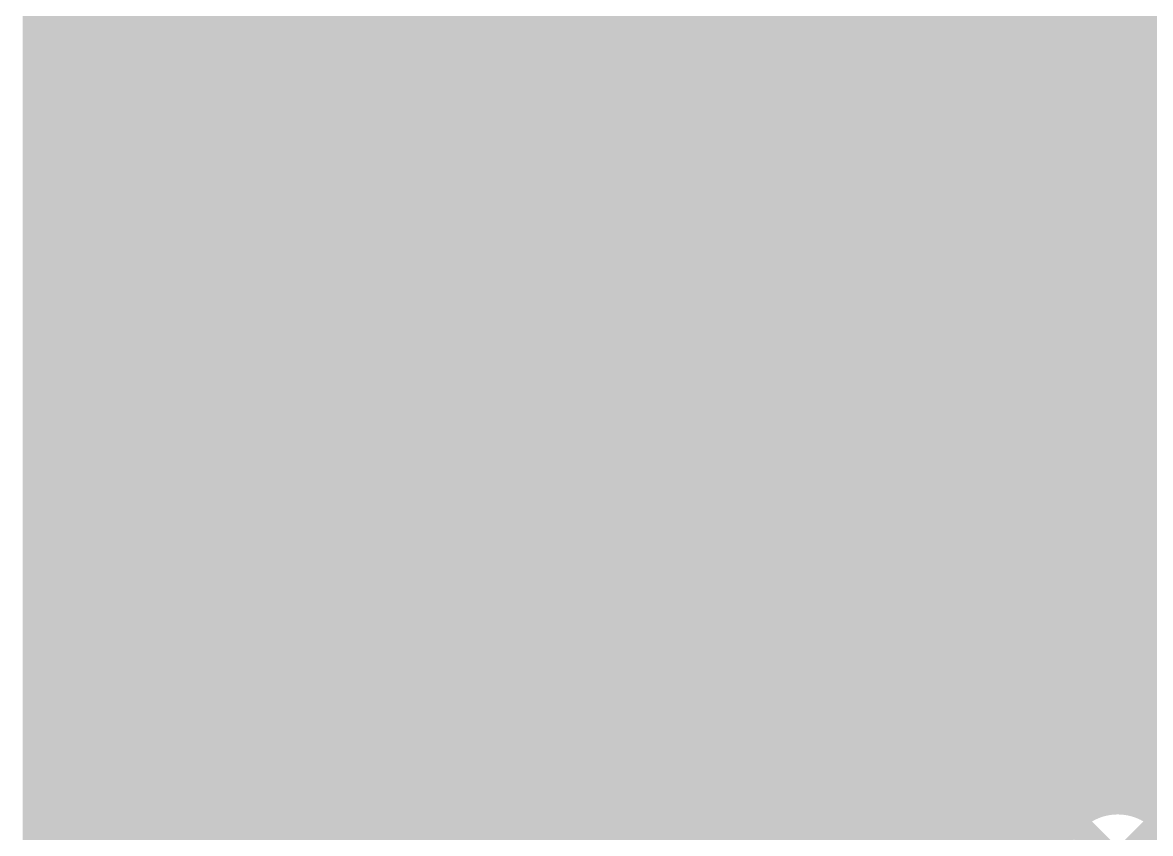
# Model space of a CAD drawing. Extents: x -11 to 221, y -93 to 178.
# Drawn here: x 17.02 to 28.19, y 56.58 to 64.6 of the extents above; entities that cross this region are included whole.
import ezdxf

# ---------------------------------------------------------------- set-up
doc = ezdxf.new("R2010")
doc.units = 0
doc.header["$MEASUREMENT"] = 0
doc.layers.get('0').update_dxf_attribs({"linetype": 'CONTINUOUS'})
for name, color, linetype in [('26-349-0_BOT', 7, 'CONTINUOUS'), ('26-349-0_DRD', 7, 'CONTINUOUS'), ('26-349-0_DRL', 2, 'CONTINUOUS'), ('26-349-0_FAB', 1, 'CONTINUOUS'), ('26-349-0_IN1', 3, 'CONTINUOUS'), ('26-349-0_IN2', 5, 'CONTINUOUS'), ('26-349-0_SMB', 10, 'CONTINUOUS'), ('26-349-0_SMT', 14, 'CONTINUOUS'), ('26-349-0_SPT', 9, 'CONTINUOUS'), ('26-349-0_SST', 12, 'CONTINUOUS'), ('26-349-0_TOP', 11, 'CONTINUOUS'), ('THRUHOLE_TAP', 15, 'CONTINUOUS')]:
    doc.layers.add(name, color=color, linetype=linetype)

# ---------------------------------------------------------------- blocks, each defined once
blk = doc.blocks.new('ROUND_50')
at = {"const_width": 1.09982}
blk.add_lwpolyline([(-0.54991, 0, 1), (0.54991, 0, 1)], format="xyb", close=True, dxfattribs=at)
blk = doc.blocks.new('ROUND_83')
at = {"const_width": 0.29972}
blk.add_lwpolyline([(-0.14986, 0, 1), (0.14986, 0, 1)], format="xyb", close=True, dxfattribs=at)
blk = doc.blocks.new('ROUND_96')
at = {"const_width": 0.50038}
blk.add_lwpolyline([(-0.25019, 0, 1), (0.25019, 0, 1)], format="xyb", close=True, dxfattribs=at)
blk = doc.blocks.new('ROUND_101')
at = {"const_width": 0.10033}
blk.add_lwpolyline([(-0.050164, 0, 1), (0.050164, 0, 1)], format="xyb", close=True, dxfattribs=at)
blk = doc.blocks.new('RECTANGLE_5')
blk.add_solid([(0.63627, 0.51308), (0.63627, -0.51308), (-0.63627, 0.51308), (-0.63627, -0.51308)])
blk = doc.blocks.new('OBLONG_53')
at = {"const_width": 0.65024}
blk.add_lwpolyline([(0, 0.50038), (0, -0.50038)], dxfattribs=at)
at = {"const_width": 0.32512}
for points in [[(-0.16256, 0.50038, 1), (0.16256, 0.50038, 1)], [(-0.16256, -0.50038, 1), (0.16256, -0.50038, 1)]]:
    blk.add_lwpolyline(points, format="xyb", close=True, dxfattribs=at)
blk = doc.blocks.new('ROUND_78')
at = {"const_width": 0.29972}
blk.add_lwpolyline([(-0.14986, 0, 1), (0.14986, 0, 1)], format="xyb", close=True, dxfattribs=at)
blk = doc.blocks.new('ROUND_88')
at = {"const_width": 0.10033}
blk.add_lwpolyline([(-0.050164, 0, 1), (0.050164, 0, 1)], format="xyb", close=True, dxfattribs=at)
blk = doc.blocks.new('ROUND_90')
at = {"const_width": 0.50038}
blk.add_lwpolyline([(-0.25019, 0, 1), (0.25019, 0, 1)], format="xyb", close=True, dxfattribs=at)

msp = doc.modelspace()

# ---------------------------------------------------------------- linework, layer by layer
at = {"layer": '26-349-0_BOT', "const_width": 0.254}
for points in [[(17.145, 97.409), (17.145, 40.513)], [(17.3736, 97.409), (17.3736, 40.513)], [(17.6022, 97.409), (17.6022, 40.513)], [(17.8308, 97.409), (17.8308, 40.513)], [(18.0594, 97.409), (18.0594, 40.513)], [(18.288, 97.409), (18.288, 40.513)], [(18.5166, 97.409), (18.5166, 40.513)], [(18.7452, 97.409), (18.7452, 40.513)], [(18.9738, 97.409), (18.9738, 51.2826)], [(19.2024, 97.409), (19.2024, 51.69154)], [(19.431, 97.409), (19.431, 51.92014)], [(19.6596, 97.409), (19.6596, 52.06746)], [(19.8882, 97.409), (19.8882, 52.16398)], [(20.1168, 97.409), (20.1168, 52.21478)], [(20.3454, 97.409), (20.3454, 52.23002)], [(20.574, 97.409), (20.574, 52.20716)], [(20.8026, 97.409), (20.8026, 52.1462)], [(21.0312, 97.409), (21.0312, 52.03952)], [(21.2598, 97.409), (21.2598, 51.87696)], [(21.4884, 97.409), (21.4884, 63.90386)], [(21.717, 97.409), (21.717, 64.35852)], [(21.9456, 97.409), (21.9456, 64.59982)], [(23.7744, 97.409), (23.7744, 64.59982)], [(24.003, 97.409), (24.003, 64.35852)], [(24.2316, 97.409), (24.2316, 63.90386)], [(24.4602, 97.409), (24.4602, 40.513)], [(24.6888, 97.409), (24.6888, 40.513)], [(24.9174, 97.409), (24.9174, 40.513)], [(25.146, 97.409), (25.146, 40.513)], [(25.3746, 97.409), (25.3746, 60.42406)], [(26.7462, 97.409), (26.7462, 40.513)], [(26.9748, 97.409), (26.9748, 40.513)], [(27.2034, 97.409), (27.2034, 40.513)], [(27.432, 97.409), (27.432, 56.7182)], [(27.6606, 97.409), (27.6606, 56.8579)], [(27.8892, 76.54036), (27.8892, 56.89092)], [(28.1178, 75.8825), (28.1178, 56.83758)], [(25.6032, 69.39026), (25.6032, 60.54852)], [(26.5176, 69.4436), (26.5176, 40.513)], [(25.8318, 69.2531), (25.8318, 60.57138)], [(26.289, 69.27342), (26.289, 60.31484)], [(26.0604, 69.22008), (26.0604, 60.50788)], [(21.85416, 64.516), (17.145, 64.516)], [(56.7563, 64.516), (23.86584, 64.516)], [(21.6662, 64.2874), (17.145, 64.2874)], [(56.7563, 64.2874), (24.0538, 64.2874)], [(21.54428, 64.0588), (17.145, 64.0588)], [(56.2229, 64.0588), (24.17572, 64.0588)], [(21.46808, 63.8302), (17.145, 63.8302)], [(55.97906, 63.8302), (24.25192, 63.8302)], [(21.43252, 63.6016), (17.145, 63.6016)], [(55.8927, 63.6016), (24.28494, 63.6016)], [(21.43506, 63.373), (17.145, 63.373)], [(55.89778, 63.373), (24.28494, 63.373)], [(21.4757, 63.1444), (17.145, 63.1444)], [(21.4884, 63.09614), (21.4884, 51.62296)], [(24.2316, 63.09614), (24.2316, 40.513)], [(55.9943, 63.1444), (24.2443, 63.1444)], [(21.55444, 62.9158), (17.145, 62.9158)], [(56.27878, 62.9158), (24.16556, 62.9158)], [(21.68398, 62.6872), (17.145, 62.6872)], [(56.7563, 62.6872), (24.03602, 62.6872)], [(21.717, 62.64148), (21.717, 51.1048)], [(24.003, 62.64148), (24.003, 40.513)], [(21.87956, 62.4586), (17.145, 62.4586)], [(56.7563, 62.4586), (23.84044, 62.4586)], [(21.9456, 62.40018), (21.9456, 40.513)], [(23.7744, 62.40018), (23.7744, 40.513)], [(22.20214, 62.23), (17.145, 62.23)], [(22.1742, 62.24524), (22.1742, 40.513)], [(56.7563, 62.23), (23.51786, 62.23)], [(23.5458, 62.24524), (23.5458, 40.513)], [(22.4028, 62.14364), (22.4028, 40.513)], [(23.3172, 62.14364), (23.3172, 40.513)], [(56.7563, 62.0014), (17.145, 62.0014)], [(22.6314, 62.08776), (22.6314, 40.513)], [(22.86, 62.06998), (22.86, 40.513)], [(23.0886, 62.08776), (23.0886, 40.513)], [(56.7563, 61.7728), (17.145, 61.7728)], [(56.7563, 61.5442), (17.145, 61.5442)], [(56.7563, 61.3156), (17.145, 61.3156)], [(56.7563, 61.087), (17.145, 61.087)], [(56.7563, 60.8584), (17.145, 60.8584)], [(56.7563, 60.6298), (17.145, 60.6298)], [(25.34666, 60.4012), (17.145, 60.4012)], [(56.7563, 60.4012), (26.2128, 60.4012)], [(25.19426, 60.1726), (17.145, 60.1726)], [(56.7563, 60.1726), (26.36774, 60.1726)], [(25.15108, 59.944), (17.145, 59.944)], [(56.7563, 59.944), (26.41092, 59.944)], [(25.19426, 59.7154), (17.145, 59.7154)], [(56.7563, 59.7154), (26.36774, 59.7154)], [(26.289, 59.57062), (26.289, 40.513)], [(25.34666, 59.4868), (17.145, 59.4868)], [(25.3746, 59.4614), (25.3746, 40.513)], [(56.7563, 59.4868), (26.2128, 59.4868)], [(25.6032, 59.33948), (25.6032, 40.513)], [(25.8318, 59.31662), (25.8318, 40.513)], [(26.0604, 59.38012), (26.0604, 40.513)], [(56.7563, 59.2582), (17.145, 59.2582)], [(56.7563, 59.0296), (17.145, 59.0296)], [(56.7563, 58.801), (17.145, 58.801)], [(56.7563, 58.5724), (17.145, 58.5724)], [(56.7563, 58.3438), (17.145, 58.3438)], [(56.7563, 58.1152), (17.145, 58.1152)], [(56.7563, 57.8866), (17.145, 57.8866)], [(56.7563, 57.658), (17.145, 57.658)], [(56.7563, 57.4294), (17.145, 57.4294)], [(56.7563, 57.2008), (17.145, 57.2008)], [(56.7563, 56.9722), (17.145, 56.9722)], [(27.4574, 56.7436), (17.145, 56.7436)], [(56.7563, 56.7436), (28.26766, 56.7436)], [(27.28722, 56.515), (17.145, 56.515)]]:
    msp.add_lwpolyline(points, dxfattribs=at)
for points in [[(22.86, 64.93002, 0.4142136), (21.42998, 63.5)], [(24.29002, 63.5, 0.4142136), (22.86, 64.93002)], [(21.42998, 63.5, 0.4142136), (22.86, 62.06998)], [(22.86, 62.06998, 0.4142136), (24.29002, 63.5)], [(25.781, 60.57392, 0.4142136), (25.15108, 59.944)], [(26.41092, 59.944, 0.4142136), (25.781, 60.57392)], [(25.15108, 59.944, 0.4142136), (25.781, 59.31408)], [(25.781, 59.31408, 0.4142136), (26.41092, 59.944)], [(27.8638, 56.89092, 0.4142136), (27.23388, 56.261)], [(28.49118, 56.31942, 0.3872725), (27.8638, 56.89092)]]:
    msp.add_lwpolyline(points, format="xyb", dxfattribs=at)
at = {"layer": '26-349-0_DRD', "const_width": 0.254}
for points in [[(18.415, 66.421), (18.415, 63.881)], [(20.955, 66.421), (18.415, 63.881)], [(20.955, 63.881), (18.415, 66.421)], [(18.415, 66.421), (18.415, 63.881)], [(20.955, 66.421), (18.415, 63.881)], [(20.955, 63.881), (18.415, 66.421)], [(20.955, 63.881), (20.955, 66.421)], [(20.955, 63.881), (20.955, 66.421)], [(27.305, 65.532), (27.305, 62.992)], [(29.845, 65.532), (27.305, 62.992)], [(29.845, 62.992), (27.305, 65.532)], [(27.305, 65.532), (27.305, 62.992)], [(29.845, 65.532), (27.305, 62.992)], [(29.845, 62.992), (27.305, 65.532)], [(22.86, 64.135), (22.225, 63.5)], [(23.495, 63.5), (22.86, 64.135)], [(18.415, 63.881), (20.955, 63.881)], [(18.415, 63.881), (20.955, 63.881)], [(22.225, 63.5), (22.86, 62.865)], [(22.86, 62.865), (23.495, 63.5)], [(27.305, 62.992), (29.845, 62.992)], [(27.305, 62.992), (29.845, 62.992)], [(24.511, 61.214), (24.511, 58.674)], [(27.051, 61.214), (24.511, 61.214)], [(27.051, 61.214), (24.511, 58.674)], [(27.051, 58.674), (24.511, 61.214)], [(27.051, 58.674), (27.051, 61.214)], [(24.511, 58.674), (27.051, 58.674)], [(26.5938, 57.531), (26.5938, 54.991)], [(29.1338, 57.531), (26.5938, 57.531)], [(29.1338, 57.531), (26.5938, 54.991)], [(29.1338, 54.991), (26.5938, 57.531)], [(18.034, 57.404), (18.034, 54.864)], [(20.574, 57.404), (18.034, 57.404)], [(20.574, 57.404), (18.034, 54.864)], [(20.574, 54.864), (18.034, 57.404)], [(18.034, 57.404), (18.034, 54.864)], [(20.574, 57.404), (18.034, 57.404)], [(20.574, 57.404), (18.034, 54.864)], [(20.574, 54.864), (18.034, 57.404)], [(20.574, 54.864), (20.574, 57.404)], [(20.574, 54.864), (20.574, 57.404)]]:
    msp.add_lwpolyline(points, dxfattribs=at)
at = {"layer": '26-349-0_FAB', "const_width": 0.254}
msp.add_lwpolyline([(17.78, 88.9), (17.78, 41.275), (47.625, 41.275), (47.625, 56.515), (55.245, 56.515), (55.245, 92.71), (17.78, 92.71), (17.78, 88.9)], dxfattribs=at)
at = {"layer": '26-349-0_IN1'}
for points, const_width in [([(22.86, 63.5), (22.86, 96.139), (25.781, 99.06), (33.02, 99.06)], 0.381), ([(18.034, 64.008), (18.034, 42.545)], 0.254), ([(21.41474, 64.008), (18.034, 64.008)], 0.254), ([(18.2626, 64.008), (18.2626, 42.545)], 0.254), ([(18.4912, 64.008), (18.4912, 42.545)], 0.254), ([(18.7198, 64.008), (18.7198, 56.57342)], 0.254), ([(18.9484, 64.008), (18.9484, 56.77408)], 0.254), ([(19.177, 64.008), (19.177, 56.85282)], 0.254), ([(19.4056, 64.008), (19.4056, 56.8579)], 0.254), ([(19.6342, 64.008), (19.6342, 56.78678)], 0.254), ([(19.8628, 64.008), (19.8628, 56.60644)], 0.254), ([(20.0914, 64.008), (20.0914, 52.31384)], 0.254), ([(20.32, 64.008), (20.32, 54.22138)], 0.254), ([(20.5486, 64.008), (20.5486, 54.59984)], 0.254), ([(20.7772, 64.008), (20.7772, 54.737)], 0.254), ([(21.0058, 64.008), (21.0058, 54.78272)], 0.254), ([(21.2344, 64.008), (21.2344, 54.75224)], 0.254), ([(27.8892, 64.008), (24.30526, 64.008)], 0.254), ([(24.4348, 64.008), (24.4348, 42.545)], 0.254), ([(24.6634, 64.008), (24.6634, 42.545)], 0.254), ([(24.892, 64.008), (24.892, 42.545)], 0.254), ([(25.1206, 64.008), (25.1206, 42.545)], 0.254), ([(25.3492, 64.008), (25.3492, 42.545)], 0.254), ([(25.5778, 64.008), (25.5778, 42.545)], 0.254), ([(25.8064, 64.008), (25.8064, 42.545)], 0.254), ([(26.035, 64.008), (26.035, 42.545)], 0.254), ([(26.2636, 64.008), (26.2636, 42.545)], 0.254), ([(26.4922, 64.008), (26.4922, 42.545)], 0.254), ([(26.7208, 64.008), (26.7208, 42.545)], 0.254), ([(26.9494, 64.008), (26.9494, 42.545)], 0.254), ([(27.178, 64.008), (27.178, 56.515)], 0.254), ([(27.4066, 64.008), (27.4066, 56.8325)], 0.254), ([(27.6352, 64.008), (27.6352, 56.95442)], 0.254), ([(27.8638, 64.008), (27.8638, 56.99252)], 0.254), ([(21.35886, 63.8048), (18.034, 63.8048)], 0.254), ([(28.0035, 63.8048), (24.36114, 63.8048)], 0.254), ([(28.0924, 63.71082), (28.0924, 56.95442)], 0.254), ([(21.33092, 63.5762), (18.034, 63.5762)], 0.254), ([(28.321, 63.5762), (24.38908, 63.5762)], 0.254), ([(21.336, 63.3476), (18.034, 63.3476)], 0.254), ([(49.657, 63.3476), (24.384, 63.3476)], 0.254), ([(21.37664, 63.119), (18.034, 63.119)], 0.254), ([(49.657, 63.119), (24.34336, 63.119)], 0.254), ([(21.45538, 62.8904), (18.034, 62.8904)], 0.254), ([(21.463, 62.87262), (21.463, 54.64048)], 0.254), ([(49.657, 62.8904), (24.26462, 62.8904)], 0.254), ([(24.2062, 62.76848), (24.2062, 42.545)], 0.254), ([(21.5773, 62.6618), (18.034, 62.6618)], 0.254), ([(49.657, 62.6618), (24.1427, 62.6618)], 0.254), ([(21.76018, 62.4332), (18.034, 62.4332)], 0.254), ([(21.6916, 62.5094), (21.6916, 54.36616)], 0.254), ([(49.657, 62.4332), (23.95982, 62.4332)], 0.254), ([(23.9776, 62.45352), (23.9776, 42.545)], 0.254), ([(22.04212, 62.2046), (18.034, 62.2046)], 0.254), ([(21.9202, 62.29096), (21.9202, 42.545)], 0.254), ([(49.657, 62.2046), (23.67788, 62.2046)], 0.254), ([(23.749, 62.25286), (23.749, 42.545)], 0.254), ([(22.1488, 62.14364), (22.1488, 42.545)], 0.254), ([(23.5204, 62.11824), (23.5204, 42.545)], 0.254), ([(22.3774, 62.04712), (22.3774, 42.545)], 0.254), ([(22.606, 61.9887), (22.606, 42.545)], 0.254), ([(23.0632, 61.98108), (23.0632, 42.545)], 0.254), ([(23.2918, 62.02934), (23.2918, 42.545)], 0.254), ([(22.7076, 61.976), (18.034, 61.976)], 0.254), ([(22.8346, 61.96838), (22.8346, 42.545)], 0.254), ([(49.657, 61.976), (23.0124, 61.976)], 0.254), ([(32.90062, 61.7474), (18.034, 61.7474)], 0.254), ([(32.73552, 61.5188), (18.034, 61.5188)], 0.254), ([(32.67202, 61.2902), (18.034, 61.2902)], 0.254), ([(32.68472, 61.0616), (18.034, 61.0616)], 0.254), ([(32.77616, 60.833), (18.034, 60.833)], 0.254), ([(32.99714, 60.6044), (18.034, 60.6044)], 0.254), ([(40.54602, 60.3758), (18.034, 60.3758)], 0.254), ([(40.60952, 60.1472), (18.034, 60.1472)], 0.254), ([(40.77462, 59.9186), (18.034, 59.9186)], 0.254), ([(49.657, 59.69), (18.034, 59.69)], 0.254), ([(49.657, 59.4614), (18.034, 59.4614)], 0.254), ([(33.782, 59.2328), (18.034, 59.2328)], 0.254), ([(33.4645, 59.0042), (18.034, 59.0042)], 0.254), ([(33.34004, 58.7756), (18.034, 58.7756)], 0.254), ([(33.30448, 58.547), (18.034, 58.547)], 0.254), ([(32.07004, 58.3184), (18.034, 58.3184)], 0.254), ([(31.79318, 58.0898), (18.034, 58.0898)], 0.254), ([(31.68142, 57.8612), (18.034, 57.8612)], 0.254), ([(31.65348, 57.6326), (18.034, 57.6326)], 0.254), ([(31.6992, 57.404), (18.034, 57.404)], 0.254), ([(31.83382, 57.1754), (18.034, 57.1754)], 0.254), ([(27.6098, 56.9468), (18.034, 56.9468)], 0.254), ([(32.21228, 56.9468), (28.1178, 56.9468)], 0.254), ([(18.86458, 56.7182), (18.034, 56.7182)], 0.254), ([(27.2923, 56.7182), (19.74342, 56.7182)], 0.254), ([(18.66392, 56.4896), (18.034, 56.4896)], 0.254), ([(27.16784, 56.4896), (19.94408, 56.4896)], 0.254)]:
    msp.add_lwpolyline(points, dxfattribs=dict(at, const_width=const_width))
at = {"layer": '26-349-0_IN1', "const_width": 0.254}
for points in [[(21.41474, 64.008, 0.084703), (21.32806, 63.5)], [(24.39162, 63.5, 0.0847027), (24.30496, 64.00789)], [(27.8892, 64.008, 0.3137501), (28.575, 63.53048)], [(21.32838, 63.5, 0.4142136), (22.86, 61.96838)], [(22.86, 61.96838, 0.4142136), (24.39162, 63.5)], [(27.8638, 56.99252, 0.4142136), (27.13228, 56.261)], [(28.59532, 56.261, 0.4142136), (27.8638, 56.99252)], [(19.304, 56.86552, 0.4142136), (18.57248, 56.134)], [(20.03552, 56.134, 0.4142136), (19.304, 56.86552)]]:
    msp.add_lwpolyline(points, format="xyb", dxfattribs=at)
at = {"layer": '26-349-0_SMB', "const_width": 0.254}
for points in [[(27.0002, 96.647), (27.0002, 57.531)], [(27.2288, 96.647), (27.2288, 57.531)], [(27.4574, 96.647), (27.4574, 57.531)], [(27.686, 96.647), (27.686, 57.531)], [(27.9146, 96.647), (27.9146, 57.531)], [(28.1432, 96.647), (28.1432, 57.531)], [(17.526, 68.707), (17.526, 60.96)], [(17.6276, 68.707), (17.6276, 60.96)], [(17.8562, 68.707), (17.8562, 60.96)], [(18.0848, 68.707), (18.0848, 60.96)], [(18.3134, 68.707), (18.3134, 60.96)], [(18.542, 68.707), (18.542, 60.96)], [(18.7706, 68.707), (18.7706, 60.96)], [(18.9992, 68.707), (18.9992, 60.96)], [(19.2278, 68.707), (19.2278, 60.96)], [(19.4564, 68.707), (19.4564, 60.96)], [(19.685, 68.707), (19.685, 60.96)], [(19.9136, 68.707), (19.9136, 60.96)], [(20.1422, 68.707), (20.1422, 60.96)], [(20.3708, 68.707), (20.3708, 60.96)], [(20.5994, 68.707), (20.5994, 60.96)], [(20.828, 68.707), (20.828, 60.96)], [(21.0566, 68.707), (21.0566, 60.96)], [(21.2852, 68.707), (21.2852, 60.96)], [(21.5138, 68.707), (21.5138, 60.96)], [(21.7424, 68.707), (21.7424, 60.96)], [(21.971, 68.707), (21.971, 60.96)], [(22.1996, 68.707), (22.1996, 60.96)], [(22.4282, 68.707), (22.4282, 60.96)], [(22.6568, 68.707), (22.6568, 60.96)], [(22.8854, 68.707), (22.8854, 60.96)], [(23.114, 68.707), (23.114, 60.96)], [(23.3426, 68.707), (23.3426, 60.96)], [(23.5712, 68.707), (23.5712, 60.96)], [(23.7998, 68.707), (23.7998, 60.96)], [(24.0284, 68.707), (24.0284, 60.96)], [(24.257, 68.707), (24.257, 60.96)], [(24.4856, 68.707), (24.4856, 60.96)], [(24.7142, 68.707), (24.7142, 60.96)], [(24.9428, 68.707), (24.9428, 60.96)], [(25.1714, 68.707), (25.1714, 60.96)], [(25.4, 68.707), (25.4, 60.96)], [(25.6286, 68.707), (25.6286, 60.96)], [(25.8572, 68.707), (25.8572, 60.96)], [(26.0858, 68.707), (26.0858, 60.96)], [(26.3144, 68.707), (26.3144, 60.96)], [(26.543, 68.707), (26.543, 60.96)], [(26.7716, 68.707), (26.7716, 60.96)], [(55.626, 64.6684), (17.526, 64.6684)], [(55.626, 64.4398), (17.526, 64.4398)], [(55.626, 64.2112), (17.526, 64.2112)], [(55.626, 63.9826), (17.526, 63.9826)], [(55.626, 63.754), (17.526, 63.754)], [(55.626, 63.5254), (17.526, 63.5254)], [(55.626, 63.2968), (17.526, 63.2968)], [(55.626, 63.0682), (17.526, 63.0682)], [(55.626, 62.8396), (17.526, 62.8396)], [(55.626, 62.611), (17.526, 62.611)], [(55.626, 62.3824), (17.526, 62.3824)], [(55.626, 62.1538), (17.526, 62.1538)], [(55.626, 61.9252), (17.526, 61.9252)], [(55.626, 61.6966), (17.526, 61.6966)], [(55.626, 61.468), (17.526, 61.468)], [(55.626, 61.2394), (17.526, 61.2394)], [(55.626, 61.0108), (17.526, 61.0108)], [(17.526, 60.96), (17.526, 40.767)], [(24.511, 60.96), (17.526, 60.96)], [(26.924, 60.96), (17.526, 60.96)], [(17.6276, 60.96), (17.6276, 40.767)], [(17.8562, 60.96), (17.8562, 40.767)], [(18.0848, 60.96), (18.0848, 40.767)], [(18.3134, 60.96), (18.3134, 40.767)], [(18.542, 60.96), (18.542, 40.767)], [(18.7706, 60.96), (18.7706, 40.767)], [(18.9992, 60.96), (18.9992, 40.767)], [(19.2278, 60.96), (19.2278, 40.767)], [(19.4564, 60.96), (19.4564, 40.767)], [(19.685, 60.96), (19.685, 40.767)], [(19.9136, 60.96), (19.9136, 40.767)], [(20.1422, 60.96), (20.1422, 40.767)], [(20.3708, 60.96), (20.3708, 40.767)], [(20.5994, 60.96), (20.5994, 40.767)], [(20.828, 60.96), (20.828, 40.767)], [(21.0566, 60.96), (21.0566, 40.767)], [(21.2852, 60.96), (21.2852, 40.767)], [(21.5138, 60.96), (21.5138, 40.767)], [(21.7424, 60.96), (21.7424, 40.767)], [(21.971, 60.96), (21.971, 40.767)], [(22.1996, 60.96), (22.1996, 40.767)], [(22.4282, 60.96), (22.4282, 40.767)], [(22.6568, 60.96), (22.6568, 40.767)], [(22.8854, 60.96), (22.8854, 40.767)], [(23.114, 60.96), (23.114, 40.767)], [(23.3426, 60.96), (23.3426, 40.767)], [(23.5712, 60.96), (23.5712, 40.767)], [(23.7998, 60.96), (23.7998, 40.767)], [(24.0284, 60.96), (24.0284, 40.767)], [(24.257, 60.96), (24.257, 40.767)], [(24.4856, 60.96), (24.4856, 40.767)], [(24.511, 60.96), (24.511, 58.547)], [(26.924, 60.96), (26.924, 57.531)], [(24.511, 60.7568), (17.526, 60.7568)], [(55.626, 60.7822), (26.924, 60.7822)], [(24.511, 60.5282), (17.526, 60.5282)], [(55.626, 60.5536), (26.924, 60.5536)], [(55.626, 60.325), (26.924, 60.325)], [(24.511, 60.2996), (17.526, 60.2996)], [(55.626, 60.0964), (26.924, 60.0964)], [(24.511, 60.071), (17.526, 60.071)], [(55.626, 59.8678), (26.924, 59.8678)], [(24.511, 59.8424), (17.526, 59.8424)], [(55.626, 59.6392), (26.924, 59.6392)], [(24.511, 59.6138), (17.526, 59.6138)], [(55.626, 59.4106), (26.924, 59.4106)], [(24.511, 59.3852), (17.526, 59.3852)], [(24.511, 59.1566), (17.526, 59.1566)], [(55.626, 59.182), (26.924, 59.182)], [(24.511, 58.928), (17.526, 58.928)], [(55.626, 58.9534), (26.924, 58.9534)], [(24.511, 58.6994), (17.526, 58.6994)], [(55.626, 58.7248), (26.924, 58.7248)], [(26.924, 58.547), (24.511, 58.547)], [(24.7142, 58.547), (24.7142, 40.767)], [(24.9428, 58.547), (24.9428, 40.767)], [(25.1714, 58.547), (25.1714, 40.767)], [(25.4, 58.547), (25.4, 40.767)], [(25.6286, 58.547), (25.6286, 40.767)], [(25.8572, 58.547), (25.8572, 40.767)], [(26.0858, 58.547), (26.0858, 40.767)], [(26.3144, 58.547), (26.3144, 40.767)], [(26.543, 58.547), (26.543, 40.767)], [(26.7716, 58.547), (26.7716, 40.767)], [(26.924, 58.547), (26.924, 55.499)], [(26.924, 58.4708), (17.526, 58.4708)], [(55.626, 58.4962), (26.924, 58.4962)], [(26.924, 58.2422), (17.526, 58.2422)], [(55.626, 58.2676), (26.924, 58.2676)], [(26.924, 58.0136), (17.526, 58.0136)], [(55.626, 58.039), (26.924, 58.039)], [(26.924, 57.785), (17.526, 57.785)], [(55.626, 57.8104), (26.924, 57.8104)], [(26.924, 57.5564), (17.526, 57.5564)], [(55.626, 57.5818), (26.924, 57.5818)], [(29.21, 57.531), (26.924, 57.531)], [(26.924, 57.3278), (17.526, 57.3278)], [(26.924, 57.0992), (17.526, 57.0992)], [(26.924, 56.8706), (17.526, 56.8706)], [(26.924, 56.642), (17.526, 56.642)]]:
    msp.add_lwpolyline(points, dxfattribs=at)
at = {"layer": '26-349-0_SST', "const_width": 0.1524}
for points in [[(25.63368, 65.13068), (25.4635, 65.07226), (25.4635, 64.71666), (25.63368, 64.6557), (25.9715, 64.6557), (26.14168, 64.77508), (26.14168, 65.13068), (26.4795, 65.13068), (26.4795, 64.6557)], [(20.93976, 64.41694), (20.93976, 64.89192)], [(19.92376, 64.6557), (20.93976, 64.6557)], [(27.25166, 64.48044), (27.4193, 64.59982), (27.58948, 64.65824), (27.9273, 64.65824), (28.09748, 64.59982), (28.26766, 64.48044), (28.26766, 64.36106), (28.09748, 64.24422), (27.9273, 64.18326), (27.58948, 64.18326), (27.4193, 64.24422), (27.25166, 64.36106), (27.25166, 64.48044)], [(18.30832, 64.38392), (18.4785, 64.50076), (18.64614, 64.56172), (18.9865, 64.56172), (19.15414, 64.50076), (19.32432, 64.38392), (19.32432, 64.26454), (19.15414, 64.14516), (18.9865, 64.08674), (18.64614, 64.08674), (18.4785, 64.14516), (18.30832, 64.26454), (18.30832, 64.38392)], [(20.43176, 64.05372), (20.43176, 63.69812), (20.60194, 63.57874), (20.77212, 63.57874), (20.93976, 63.69812), (20.93976, 64.05372), (19.92376, 64.05372)], [(25.146, 64.008), (25.146, 60.452), (26.924, 60.452), (26.924, 64.008), (25.146, 64.008)], [(27.686, 64.008), (27.686, 60.452), (29.464, 60.452), (29.464, 64.008), (27.686, 64.008)], [(20.43176, 63.1571), (20.43176, 62.8015), (20.26412, 62.74054), (20.09394, 62.74054), (19.92376, 62.8015), (19.92376, 63.1571), (20.09394, 63.21552), (20.26412, 63.21552), (20.93976, 62.9793)], [(24.45766, 62.39764), (24.45766, 62.04204), (24.6253, 61.92266), (24.79548, 61.92266), (24.96566, 62.04204), (24.96566, 62.39764), (23.94966, 62.39764)], [(24.45766, 62.10046), (23.94966, 61.92266)], [(23.94966, 61.08446), (23.94966, 61.55944), (24.6253, 61.08446), (24.79548, 61.08446), (24.96566, 61.14542), (24.96566, 61.50102), (24.79548, 61.55944)], [(22.93366, 61.50864), (22.93366, 61.15304), (23.1013, 61.03366), (23.27148, 61.03366), (23.44166, 61.15304), (23.44166, 61.50864), (22.42566, 61.50864)], [(22.93366, 61.21146), (22.42566, 61.03366)], [(22.42566, 60.19546), (22.42566, 60.67044), (23.1013, 60.19546), (23.27148, 60.19546), (23.44166, 60.25642), (23.44166, 60.61202), (23.27148, 60.67044)], [(23.94966, 60.60186), (24.96566, 60.24626), (24.96566, 60.72124)], [(22.5933, 59.83224), (22.42566, 59.77382), (22.42566, 59.41822), (22.5933, 59.35726), (22.93366, 59.35726), (23.1013, 59.47664), (23.1013, 59.83224), (23.44166, 59.83224), (23.44166, 59.35726)], [(21.844, 55.372), (21.844, 58.928), (20.066, 58.928), (20.066, 55.372), (21.844, 55.372)], [(22.606, 58.928), (22.606, 55.372), (24.384, 55.372), (24.384, 58.928), (22.606, 58.928)], [(18.84934, 57.658), (18.67916, 57.71896), (18.67916, 58.07456), (18.84934, 58.13298), (19.52752, 58.13298), (19.69516, 58.07456), (19.69516, 57.71896), (19.52752, 57.658)], [(30.861, 56.515), (30.861, 53.467), (25.273, 53.467), (25.273, 57.277), (30.099, 57.277), (30.861, 56.515)], [(18.67916, 56.93918), (18.67916, 57.1754)], [(18.67916, 57.05856), (19.69516, 57.05856), (19.52752, 57.1754)], [(19.18716, 56.1594), (19.35734, 56.10098), (19.52752, 56.10098), (19.69516, 56.1594), (19.69516, 56.515), (19.52752, 56.57596), (19.35734, 56.57596), (19.18716, 56.515), (19.18716, 56.1594), (19.01952, 56.10098), (18.84934, 56.10098), (18.67916, 56.1594), (18.67916, 56.515), (18.84934, 56.57596), (19.01952, 56.57596), (19.18716, 56.515)]]:
    msp.add_lwpolyline(points, dxfattribs=at)
at = {"layer": '26-349-0_SST', "const_width": 0.254}
for points in [[(22.86, 64.90208, 0.4142136), (21.45792, 63.5)], [(24.26208, 63.5, 0.4142136), (22.86, 64.90208)], [(21.45792, 63.5, 0.4142136), (22.86, 62.09792)], [(22.86, 62.09792, 0.4142136), (24.26208, 63.5)]]:
    msp.add_lwpolyline(points, format="xyb", dxfattribs=at)
at = {"layer": '26-349-0_TOP'}
for points, const_width in [([(17.145, 97.409), (17.145, 40.513)], 0.254), ([(17.3736, 97.409), (17.3736, 40.513)], 0.254), ([(17.6022, 97.409), (17.6022, 40.513)], 0.254), ([(17.8308, 97.409), (17.8308, 40.513)], 0.254), ([(18.0594, 97.409), (18.0594, 40.513)], 0.254), ([(21.2598, 71.22668), (21.2598, 59.11088)], 0.254), ([(24.4602, 67.22872), (24.4602, 62.14364)], 0.254), ([(18.288, 66.41846), (18.288, 40.513)], 0.254), ([(18.5166, 66.41846), (18.5166, 40.513)], 0.254), ([(18.7452, 66.41846), (18.7452, 40.513)], 0.254), ([(18.9738, 66.41846), (18.9738, 51.52898)], 0.254), ([(19.2024, 66.41846), (19.2024, 51.84648)], 0.254), ([(19.431, 66.41846), (19.431, 52.04714)], 0.254), ([(19.6596, 66.41846), (19.6596, 52.18176)], 0.254), ([(19.8882, 66.41846), (19.8882, 52.26812)], 0.254), ([(20.1168, 66.41846), (20.1168, 59.11088)], 0.254), ([(20.3454, 66.41846), (20.3454, 59.11088)], 0.254), ([(20.574, 66.41846), (20.574, 59.11088)], 0.254), ([(20.8026, 66.41846), (20.8026, 59.11088)], 0.254), ([(21.0312, 66.41846), (21.0312, 59.11088)], 0.254), ([(21.4884, 66.41846), (21.4884, 64.18072)], 0.254), ([(21.717, 66.41846), (21.717, 64.51854)], 0.254), ([(24.003, 66.41846), (24.003, 64.51854)], 0.254), ([(24.2316, 66.41846), (24.2316, 64.18072)], 0.254), ([(24.6888, 66.41846), (24.6888, 61.91504)], 0.254), ([(24.9174, 66.41846), (24.9174, 61.8363)], 0.254), ([(25.146, 66.41846), (25.146, 64.19088)], 0.254), ([(25.3746, 66.41846), (25.3746, 64.19088)], 0.254), ([(25.6032, 66.41846), (25.6032, 64.19088)], 0.254), ([(25.8318, 66.41846), (25.8318, 64.19088)], 0.254), ([(26.0604, 66.41846), (26.0604, 64.27724)], 0.254), ([(26.289, 66.41846), (26.289, 64.50584)], 0.254), ([(27.24658, 65.46342), (25.9715, 64.19088)], 0.254), ([(31.115, 63.246), (31.115, 63.754), (29.845, 65.024), (27.686, 65.024), (26.035, 63.373), (26.035, 63.246)], 0.381), ([(21.71446, 64.516), (17.145, 64.516)], 0.254), ([(26.29662, 64.516), (24.00554, 64.516)], 0.254), ([(27.94254, 64.4017), (27.73172, 64.19088)], 0.254), ([(27.8892, 64.34582), (27.8892, 64.19088)], 0.254), ([(29.58592, 64.4017), (27.94254, 64.4017)], 0.254), ([(28.1178, 64.4017), (28.1178, 64.19088)], 0.254), ([(21.54682, 64.2874), (17.145, 64.2874)], 0.254), ([(26.06802, 64.2874), (24.17318, 64.2874)], 0.254), ([(29.70022, 64.2874), (27.82824, 64.2874)], 0.254), ([(25.9715, 64.19088), (24.96566, 64.19088)], 0.254), ([(24.96566, 64.19088), (24.96566, 62.30112)], 0.254), ([(29.64434, 64.19088), (27.73172, 64.19088)], 0.254), ([(21.43252, 64.0588), (17.145, 64.0588)], 0.254), ([(24.96566, 64.0588), (24.28494, 64.0588)], 0.254), ([(27.50566, 63.96482), (27.10434, 63.56096)], 0.254), ([(27.432, 63.88862), (27.432, 60.69584)], 0.254), ([(27.50566, 63.96482), (27.50566, 62.30112)], 0.254), ([(21.36394, 63.8302), (17.145, 63.8302)], 0.254), ([(24.96566, 63.8302), (24.35606, 63.8302)], 0.254), ([(27.50566, 63.8302), (27.37104, 63.8302)], 0.254), ([(27.2034, 63.66002), (27.2034, 60.92444)], 0.254), ([(21.33092, 63.6016), (17.145, 63.6016)], 0.254), ([(26.035, 61.214), (24.511, 61.214), (22.86, 62.865), (22.86, 63.5)], 0.381), ([(24.96566, 63.6016), (24.38908, 63.6016)], 0.254), ([(27.10434, 63.56096), (27.10434, 62.30112)], 0.254), ([(27.50566, 63.6016), (27.14244, 63.6016)], 0.254), ([(21.33346, 63.373), (17.145, 63.373)], 0.254), ([(24.96566, 63.373), (24.38654, 63.373)], 0.254), ([(27.50566, 63.373), (27.10434, 63.373)], 0.254), ([(27.50566, 63.246), (28.575, 63.246)], 0.254), ([(21.36902, 63.1444), (17.145, 63.1444)], 0.254), ([(24.96566, 63.1444), (24.34844, 63.1444)], 0.254), ([(27.50566, 63.1444), (27.10434, 63.1444)], 0.254), ([(21.44268, 62.9158), (17.145, 62.9158)], 0.254), ([(24.96566, 62.9158), (24.27478, 62.9158)], 0.254), ([(27.50566, 62.9158), (27.10434, 62.9158)], 0.254), ([(21.4884, 62.81674), (21.4884, 59.11088)], 0.254), ([(24.2316, 62.81674), (24.2316, 62.37224)], 0.254), ([(21.56206, 62.6872), (17.145, 62.6872)], 0.254), ([(24.96566, 62.6872), (24.15794, 62.6872)], 0.254), ([(27.50566, 62.6872), (27.10434, 62.6872)], 0.254), ([(24.05888, 62.54496), (24.76754, 61.8363)], 0.254), ([(21.73732, 62.4586), (17.145, 62.4586)], 0.254), ([(21.717, 62.47892), (21.717, 59.11088)], 0.254), ([(24.96566, 62.4586), (24.14524, 62.4586)], 0.254), ([(27.50566, 62.4586), (27.10434, 62.4586)], 0.254), ([(22.00402, 62.23), (17.145, 62.23)], 0.254), ([(21.9456, 62.27064), (21.9456, 59.11088)], 0.254), ([(34.67862, 62.23), (24.37384, 62.23)], 0.254), ([(27.10434, 62.30112), (24.96566, 62.30112)], 0.254), ([(25.146, 62.30112), (25.146, 62.15888)], 0.254), ([(25.3746, 62.30112), (25.3746, 62.15888)], 0.254), ([(25.6032, 62.30112), (25.6032, 62.15888)], 0.254), ([(25.8318, 62.30112), (25.8318, 62.15888)], 0.254), ([(26.0604, 62.30112), (26.0604, 62.15888)], 0.254), ([(26.289, 62.30112), (26.289, 62.15888)], 0.254), ([(26.5176, 62.30112), (26.5176, 62.15888)], 0.254), ([(26.7462, 62.30112), (26.7462, 62.15888)], 0.254), ([(26.9748, 62.30112), (26.9748, 62.15888)], 0.254), ([(29.64434, 62.30112), (27.50566, 62.30112)], 0.254), ([(27.6606, 62.30112), (27.6606, 62.15888)], 0.254), ([(27.8892, 62.30112), (27.8892, 62.15888)], 0.254), ([(28.1178, 62.30112), (28.1178, 62.15888)], 0.254), ([(22.1742, 62.13094), (22.1742, 58.7883)], 0.254), ([(27.10434, 62.15888), (24.96566, 62.15888)], 0.254), ([(24.96566, 62.15888), (24.96566, 61.8363)], 0.254), ([(27.10434, 62.15888), (27.10434, 61.02604)], 0.254), ([(29.64434, 62.15888), (27.50566, 62.15888)], 0.254), ([(27.50566, 62.15888), (27.50566, 60.62218)], 0.254), ([(22.5425, 62.0014), (17.145, 62.0014)], 0.254), ([(22.4028, 62.03696), (22.4028, 58.7883)], 0.254), ([(22.6314, 61.98616), (22.6314, 59.11088)], 0.254), ([(24.96566, 62.0014), (24.60244, 62.0014)], 0.254), ([(27.50566, 62.0014), (27.10434, 62.0014)], 0.254), ([(22.86, 61.96838), (22.86, 59.11088)], 0.254), ([(22.87524, 61.96838), (24.0665, 60.77966)], 0.254), ([(23.07082, 61.7728), (17.145, 61.7728)], 0.254), ([(23.0886, 61.75502), (23.0886, 59.11088)], 0.254), ([(24.96566, 61.8363), (24.76754, 61.8363)], 0.254), ([(27.50566, 61.7728), (27.10434, 61.7728)], 0.254), ([(23.29942, 61.5442), (17.145, 61.5442)], 0.254), ([(27.50566, 61.5442), (27.10434, 61.5442)], 0.254), ([(23.3172, 61.52642), (23.3172, 59.11088)], 0.254), ([(23.52802, 61.3156), (17.145, 61.3156)], 0.254), ([(27.50566, 61.3156), (27.10434, 61.3156)], 0.254), ([(23.5458, 61.29782), (23.5458, 59.11088)], 0.254), ([(26.035, 61.214), (27.305, 59.944), (27.305, 58.42)], 0.381), ([(23.75662, 61.087), (17.145, 61.087)], 0.254), ([(27.50566, 61.087), (27.10434, 61.087)], 0.254), ([(23.7744, 61.06922), (23.7744, 59.11088)], 0.254), ([(27.10434, 61.02604), (27.50566, 60.62218)], 0.254), ([(23.98522, 60.8584), (17.145, 60.8584)], 0.254), ([(24.003, 60.84062), (24.003, 59.11088)], 0.254), ([(27.50566, 60.8584), (27.26944, 60.8584)], 0.254), ([(24.2316, 60.65774), (24.2316, 59.11088)], 0.254), ([(24.2951, 60.6298), (17.145, 60.6298)], 0.254), ([(24.4602, 60.59424), (24.4602, 59.11088)], 0.254), ([(24.96566, 60.5917), (24.511, 60.5917)], 0.254), ([(24.6888, 60.5917), (24.6888, 58.7883)], 0.254), ([(24.9174, 60.5917), (24.9174, 58.7883)], 0.254), ([(24.96566, 60.5917), (24.96566, 60.26912)], 0.254), ([(24.96566, 60.4012), (17.145, 60.4012)], 0.254), ([(25.12568, 60.26912), (24.96566, 60.26912)], 0.254), ([(25.08504, 60.1726), (17.145, 60.1726)], 0.254), ([(25.781, 59.944), (26.035, 59.69), (26.035, 58.42)], 0.381), ([(25.04948, 59.944), (17.145, 59.944)], 0.254), ([(25.08504, 59.7154), (17.145, 59.7154)], 0.254), ([(25.146, 59.58078), (25.146, 58.7883)], 0.254), ([(25.2095, 59.4868), (17.145, 59.4868)], 0.254), ([(25.3746, 59.3344), (25.3746, 59.28868)], 0.254), ([(25.35682, 59.2582), (17.145, 59.2582)], 0.254), ([(19.88566, 59.11088), (19.88566, 57.22112)], 0.254), ([(22.02434, 59.11088), (19.88566, 59.11088)], 0.254), ([(22.02434, 59.11088), (22.02434, 58.7883)], 0.254), ([(24.56434, 59.11088), (22.42566, 59.11088)], 0.254), ([(22.42566, 59.11088), (22.42566, 58.7883)], 0.254), ([(24.56434, 59.11088), (24.56434, 58.7883)], 0.254), ([(19.88566, 59.0296), (17.145, 59.0296)], 0.254), ([(22.42566, 59.0296), (22.02434, 59.0296)], 0.254), ([(25.2857, 59.0296), (24.56434, 59.0296)], 0.254), ([(25.27808, 58.92038), (25.27808, 58.7883)], 0.254), ([(19.88566, 58.801), (17.145, 58.801)], 0.254), ([(22.42566, 58.801), (22.02434, 58.801)], 0.254), ([(22.42566, 58.7883), (22.02434, 58.7883)], 0.254), ([(25.27808, 58.801), (24.56434, 58.801)], 0.254), ([(25.27808, 58.7883), (24.56434, 58.7883)], 0.254), ([(19.88566, 58.5724), (17.145, 58.5724)], 0.254), ([(26.035, 58.42), (25.781, 58.166), (23.495, 58.166)], 0.381), ([(19.88566, 58.3438), (17.145, 58.3438)], 0.254), ([(23.495, 58.166), (20.955, 58.166)], 0.381), ([(19.88566, 58.1152), (17.145, 58.1152)], 0.254), ([(19.88566, 57.8866), (17.145, 57.8866)], 0.254), ([(19.88566, 57.658), (17.145, 57.658)], 0.254), ([(22.42566, 57.5437), (22.02434, 57.5437)], 0.254), ([(22.02434, 57.5437), (22.02434, 57.22112)], 0.254), ([(22.1742, 57.5437), (22.1742, 40.513)], 0.254), ([(22.4028, 57.5437), (22.4028, 40.513)], 0.254), ([(22.42566, 57.5437), (22.42566, 57.22112)], 0.254), ([(24.56434, 57.5437), (24.56434, 57.22112)], 0.254), ([(25.37714, 57.5437), (24.56434, 57.5437)], 0.254), ([(24.6888, 57.5437), (24.6888, 56.7563)], 0.254), ([(24.9174, 57.5437), (24.9174, 56.7563)], 0.254), ([(25.146, 57.5437), (25.146, 56.7563)], 0.254), ([(25.3746, 57.5437), (25.3746, 56.7563)], 0.254), ([(19.88566, 57.4294), (17.145, 57.4294)], 0.254), ([(22.42566, 57.4294), (22.02434, 57.4294)], 0.254), ([(25.45842, 57.4294), (24.56434, 57.4294)], 0.254), ([(26.72842, 57.4294), (26.61158, 57.4294)], 0.254), ([(26.7462, 57.40908), (26.7462, 56.7563)], 0.254), ([(27.9527, 57.4294), (27.88158, 57.4294)], 0.254), ([(27.8892, 57.43956), (27.8892, 56.99252)], 0.254), ([(27.9527, 57.48782), (27.9527, 56.98744)], 0.254), ([(25.6032, 57.29732), (25.6032, 56.7563)], 0.254), ([(26.5176, 57.33542), (26.5176, 56.7563)], 0.254), ([(25.79878, 57.2008), (17.145, 57.2008)], 0.254), ([(22.02434, 57.22112), (19.88566, 57.22112)], 0.254), ([(20.1168, 57.22112), (20.1168, 57.07888)], 0.254), ([(20.3454, 57.22112), (20.3454, 57.07888)], 0.254), ([(20.574, 57.22112), (20.574, 57.07888)], 0.254), ([(20.8026, 57.22112), (20.8026, 57.07888)], 0.254), ([(21.0312, 57.22112), (21.0312, 57.07888)], 0.254), ([(21.2598, 57.22112), (21.2598, 57.07888)], 0.254), ([(21.4884, 57.22112), (21.4884, 57.07888)], 0.254), ([(21.717, 57.22112), (21.717, 57.07888)], 0.254), ([(21.9456, 57.22112), (21.9456, 57.07888)], 0.254), ([(24.56434, 57.22112), (22.42566, 57.22112)], 0.254), ([(22.6314, 57.22112), (22.6314, 57.07888)], 0.254), ([(22.86, 57.22112), (22.86, 57.07888)], 0.254), ([(23.0886, 57.22112), (23.0886, 57.07888)], 0.254), ([(23.3172, 57.22112), (23.3172, 57.07888)], 0.254), ([(23.5458, 57.22112), (23.5458, 57.07888)], 0.254), ([(23.7744, 57.22112), (23.7744, 57.07888)], 0.254), ([(24.003, 57.22112), (24.003, 57.07888)], 0.254), ([(24.2316, 57.22112), (24.2316, 57.07888)], 0.254), ([(24.4602, 57.22112), (24.4602, 57.07888)], 0.254), ([(25.8318, 57.19064), (25.8318, 56.7563)], 0.254), ([(27.06878, 57.2008), (26.27122, 57.2008)], 0.254), ([(26.289, 57.20588), (26.289, 56.7563)], 0.254), ([(26.9748, 57.2389), (26.9748, 56.7563)], 0.254), ([(27.9527, 57.2008), (27.54122, 57.2008)], 0.254), ([(27.6606, 57.2516), (27.6606, 56.96204)], 0.254), ([(19.88566, 57.07888), (19.88566, 55.18912)], 0.254), ([(22.02434, 57.07888), (19.88566, 57.07888)], 0.254), ([(20.955, 57.07888), (20.955, 56.134)], 0.254), ([(22.02434, 57.07888), (22.02434, 55.18912)], 0.254), ([(22.42566, 57.07888), (22.42566, 55.18912)], 0.254), ([(24.56434, 57.07888), (22.42566, 57.07888)], 0.254), ([(24.56434, 57.07888), (24.56434, 56.7563)], 0.254), ([(26.0604, 57.1627), (26.0604, 56.7563)], 0.254), ([(27.2034, 57.17032), (27.2034, 56.7563)], 0.254), ([(27.432, 57.17286), (27.432, 56.85028)], 0.254), ([(19.88566, 56.9722), (17.145, 56.9722)], 0.254), ([(22.42566, 56.9722), (22.02434, 56.9722)], 0.254), ([(27.69108, 56.9722), (24.56434, 56.9722)], 0.254), ([(19.88566, 56.7436), (17.145, 56.7436)], 0.254), ([(22.42566, 56.7436), (22.02434, 56.7436)], 0.254), ([(27.32532, 56.7563), (24.56434, 56.7563)], 0.254), ([(27.31262, 56.7436), (24.56434, 56.7436)], 0.254), ([(19.88566, 56.515), (17.145, 56.515)], 0.254), ([(22.42566, 56.515), (22.02434, 56.515)], 0.254)]:
    msp.add_lwpolyline(points, dxfattribs=dict(at, const_width=const_width))
at = {"layer": '26-349-0_TOP', "const_width": 0.254}
for points in [[(22.86, 65.03162, 0.4142136), (21.32838, 63.5)], [(24.39162, 63.5, 0.4142136), (22.86, 65.03162)], [(21.32838, 63.5, 0.4142136), (22.86, 61.96838)], [(24.05888, 62.54496, 0.1697711), (24.39278, 63.5)], [(24.07158, 60.77458, 0.1989124), (24.511, 60.59257)], [(25.12568, 60.26912, 0.115647), (25.04946, 59.944)], [(25.04948, 59.944, 0.2594752), (25.39535, 59.32239)], [(25.39492, 59.3217, 0.1409282), (25.27951, 58.92038)], [(25.37714, 57.5437, 0.2691434), (26.035, 57.1627)], [(26.035, 57.1627, 0.2542309), (26.67021, 57.508)], [(26.67, 57.50814, 0.2542313), (27.305, 57.16296)], [(27.305, 57.1627, 0.2542309), (27.94021, 57.508)], [(27.8638, 56.99252, 0.2097851), (27.3254, 56.75622)], [(27.9527, 56.98744, 0.0304524), (27.8638, 56.99286)]]:
    msp.add_lwpolyline(points, format="xyb", dxfattribs=at)

# ---------------------------------------------------------------- block references
at = {"layer": '26-349-0_BOT'}
for name, p in [('ROUND_50', (22.86, 63.5)), ('ROUND_83', (25.781, 59.944))]:
    msp.add_blockref(name, p, dxfattribs=at)
at = {"layer": '26-349-0_DRL'}
for name, p in [('ROUND_96', (22.86, 63.5)), ('ROUND_101', (25.781, 59.944))]:
    msp.add_blockref(name, p, dxfattribs=at)
at = {"layer": '26-349-0_IN1'}
for name, p in [('ROUND_50', (22.86, 63.5)), ('ROUND_83', (25.781, 59.944))]:
    msp.add_blockref(name, p, dxfattribs=at)
at = {"layer": '26-349-0_IN2'}
for name, p in [('ROUND_50', (22.86, 63.5)), ('ROUND_83', (25.781, 59.944))]:
    msp.add_blockref(name, p, dxfattribs=at)
at = {"layer": '26-349-0_SMB'}
msp.add_blockref('ROUND_50', (22.86, 63.5), dxfattribs=at)
at = {"layer": '26-349-0_SMT'}
for name, p in [('ROUND_50', (22.86, 63.5)), ('RECTANGLE_5', (26.035, 63.246)), ('RECTANGLE_5', (28.575, 63.246)), ('RECTANGLE_5', (26.035, 61.214)), ('RECTANGLE_5', (28.575, 61.214)), ('OBLONG_53', (26.035, 58.42)), ('OBLONG_53', (27.305, 58.42)), ('RECTANGLE_5', (20.955, 58.166)), ('RECTANGLE_5', (23.495, 58.166)), ('RECTANGLE_5', (20.955, 56.134)), ('RECTANGLE_5', (23.495, 56.134))]:
    msp.add_blockref(name, p, dxfattribs=at)
at = {"layer": '26-349-0_SPT'}
for name, p in [('RECTANGLE_5', (26.035, 63.246)), ('RECTANGLE_5', (28.575, 63.246)), ('RECTANGLE_5', (26.035, 61.214)), ('RECTANGLE_5', (28.575, 61.214)), ('OBLONG_53', (26.035, 58.42)), ('OBLONG_53', (27.305, 58.42)), ('RECTANGLE_5', (20.955, 58.166)), ('RECTANGLE_5', (23.495, 58.166)), ('RECTANGLE_5', (20.955, 56.134)), ('RECTANGLE_5', (23.495, 56.134))]:
    msp.add_blockref(name, p, dxfattribs=at)
at = {"layer": '26-349-0_TOP'}
for name, p in [('ROUND_50', (22.86, 63.5)), ('RECTANGLE_5', (26.035, 63.246)), ('RECTANGLE_5', (28.575, 63.246)), ('RECTANGLE_5', (26.035, 61.214)), ('RECTANGLE_5', (28.575, 61.214)), ('ROUND_78', (25.781, 59.944)), ('OBLONG_53', (26.035, 58.42)), ('OBLONG_53', (27.305, 58.42)), ('RECTANGLE_5', (20.955, 58.166)), ('RECTANGLE_5', (23.495, 58.166)), ('RECTANGLE_5', (20.955, 56.134)), ('RECTANGLE_5', (23.495, 56.134))]:
    msp.add_blockref(name, p, dxfattribs=at)
at = {"layer": 'THRUHOLE_TAP'}
for name, p in [('ROUND_90', (22.86, 63.5)), ('ROUND_88', (25.781, 59.944))]:
    msp.add_blockref(name, p, dxfattribs=at)

doc.saveas('drawing.dxf')
